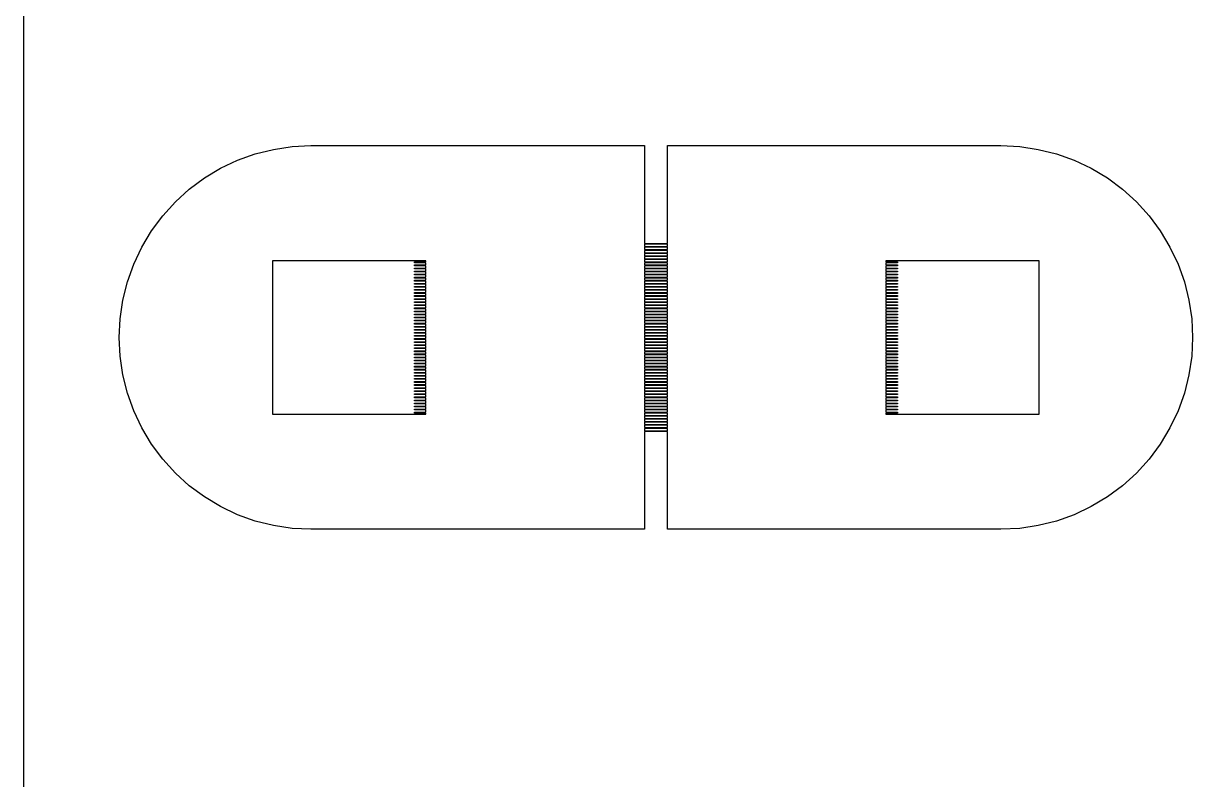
# Model space of a CAD drawing. Extents: x -16 to 132, y -40 to 113.
# Drawn here: x 0.77 to 16.36, y 17.12 to 27.19 of the extents above; entities that cross this region are included whole.
import ezdxf

# ---------------------------------------------------------------- set-up
doc = ezdxf.new("R2010")
doc.units = 0

msp = doc.modelspace()

# ---------------------------------------------------------------- linework, layer by layer
for p, q in [((0.76694, 72.8602), (0.76694, 0.76694)), ((3.62338, 25.3704), (3.85959, 25.4549)), ((3.85959, 25.4549), (4.10295, 25.5159)), ((4.10295, 25.5159), (4.35112, 25.5527)), ((4.35112, 25.5527), (4.6017, 25.565)), ((4.6017, 25.565), (9.05, 25.565)), ((9.05, 25.565), (9.05, 24.2612)), ((9.35678, 24.2612), (9.35678, 25.565)), ((9.35678, 25.565), (13.8051, 25.565)), ((13.8051, 25.565), (14.0557, 25.5527)), ((14.0557, 25.5527), (14.3038, 25.5159)), ((14.3038, 25.5159), (14.5472, 25.4549)), ((14.5472, 25.4549), (14.7834, 25.3704)), ((3.39658, 25.2631), (3.62338, 25.3704)), ((14.7834, 25.3704), (15.0102, 25.2631)), ((2.97989, 24.9847), (3.18138, 25.1341)), ((3.18138, 25.1341), (3.39658, 25.2631)), ((15.0102, 25.2631), (15.2254, 25.1341)), ((15.2254, 25.1341), (15.4269, 24.9847)), ((2.79398, 24.8162), (2.97989, 24.9847)), ((15.4269, 24.9847), (15.6128, 24.8162)), ((2.62549, 24.6303), (2.79398, 24.8162)), ((15.6128, 24.8162), (15.7813, 24.6303)), ((2.47606, 24.4288), (2.62549, 24.6303)), ((15.7813, 24.6303), (15.9307, 24.4288)), ((2.34708, 24.2136), (2.47606, 24.4288)), ((15.9307, 24.4288), (16.0597, 24.2136)), ((2.23981, 23.9868), (2.34708, 24.2136)), ((9.05, 24.2612), (9.35678, 24.2612)), ((9.35678, 24.2509), (9.05, 24.2509)), ((9.05, 24.2509), (9.05, 24.2203)), ((9.05, 24.2203), (9.35678, 24.2203)), ((9.35678, 24.21), (9.05, 24.21)), ((9.05, 24.21), (9.05, 24.1794)), ((9.05, 24.1794), (9.35678, 24.1794)), ((9.35678, 24.2203), (9.35678, 24.2509)), ((9.35678, 24.1794), (9.35678, 24.21)), ((16.0597, 24.2136), (16.167, 23.9868)), ((6.13559, 24.0311), (4.09039, 24.0311)), ((4.09039, 24.0311), (4.09039, 21.9859)), ((6.13559, 24.0157), (6.13559, 24.0311)), ((9.35678, 24.1691), (9.05, 24.1691)), ((9.05, 24.1691), (9.05, 24.1385)), ((9.05, 24.1385), (9.35678, 24.1385)), ((9.35678, 24.1282), (9.05, 24.1282)), ((9.05, 24.1282), (9.05, 24.0975)), ((9.05, 24.0975), (9.35678, 24.0975)), ((9.35678, 24.0873), (9.05, 24.0873)), ((9.05, 24.0873), (9.05, 24.0567)), ((9.05, 24.0567), (9.35678, 24.0567)), ((9.35678, 24.0464), (9.05, 24.0464)), ((9.05, 24.0464), (9.05, 24.0157)), ((9.35678, 24.1385), (9.35678, 24.1691)), ((9.35678, 24.0975), (9.35678, 24.1282)), ((9.35678, 24.0567), (9.35678, 24.0873)), ((9.35678, 24.0157), (9.35678, 24.0464)), ((14.3164, 24.0311), (12.2712, 24.0311)), ((12.2712, 24.0311), (12.2712, 24.0157)), ((14.3164, 21.9859), (14.3164, 24.0311)), ((2.15527, 23.7506), (2.23981, 23.9868)), ((5.98221, 24.0055), (5.98221, 24.0157)), ((5.98221, 24.0157), (6.13559, 24.0157)), ((6.13559, 24.0055), (5.98221, 24.0055)), ((5.98221, 23.9646), (5.98221, 23.9748)), ((5.98221, 23.9748), (6.13559, 23.9748)), ((6.13559, 23.9646), (5.98221, 23.9646)), ((5.98221, 23.9237), (5.98221, 23.9339)), ((5.98221, 23.9339), (6.13559, 23.9339)), ((6.13559, 23.9237), (5.98221, 23.9237)), ((5.98221, 23.8828), (5.98221, 23.893)), ((5.98221, 23.893), (6.13559, 23.893)), ((6.13559, 23.8828), (5.98221, 23.8828)), ((6.13559, 23.9748), (6.13559, 24.0055)), ((6.13559, 23.9339), (6.13559, 23.9646)), ((6.13559, 23.893), (6.13559, 23.9237)), ((6.13559, 23.8521), (6.13559, 23.8828)), ((9.05, 24.0157), (9.35678, 24.0157)), ((9.35678, 24.0055), (9.05, 24.0055)), ((9.05, 24.0055), (9.05, 23.9748)), ((9.05, 23.9748), (9.35678, 23.9748)), ((9.35678, 23.9646), (9.05, 23.9646)), ((9.05, 23.9646), (9.05, 23.9339)), ((9.05, 23.9339), (9.35678, 23.9339)), ((9.35678, 23.9237), (9.05, 23.9237)), ((9.05, 23.9237), (9.05, 23.893)), ((9.05, 23.893), (9.35678, 23.893)), ((9.35678, 23.8828), (9.05, 23.8828)), ((9.05, 23.8828), (9.05, 23.8521)), ((9.35678, 23.9748), (9.35678, 24.0055)), ((9.35678, 23.9339), (9.35678, 23.9646)), ((9.35678, 23.893), (9.35678, 23.9237)), ((9.35678, 23.8521), (9.35678, 23.8828)), ((12.2712, 24.0157), (12.4246, 24.0157)), ((12.4246, 24.0055), (12.2712, 24.0055)), ((12.2712, 24.0055), (12.2712, 23.9748)), ((12.2712, 23.9748), (12.4246, 23.9748)), ((12.4246, 23.9646), (12.2712, 23.9646)), ((12.2712, 23.9646), (12.2712, 23.9339)), ((12.2712, 23.9339), (12.4246, 23.9339)), ((12.4246, 23.9237), (12.2712, 23.9237)), ((12.2712, 23.9237), (12.2712, 23.893)), ((12.2712, 23.893), (12.4246, 23.893)), ((12.4246, 23.8828), (12.2712, 23.8828)), ((12.2712, 23.8828), (12.2712, 23.8521)), ((12.4246, 24.0157), (12.4246, 24.0055)), ((12.4246, 23.9748), (12.4246, 23.9646)), ((12.4246, 23.9339), (12.4246, 23.9237)), ((12.4246, 23.893), (12.4246, 23.8828)), ((16.167, 23.9868), (16.2515, 23.7506)), ((2.09433, 23.5072), (2.15527, 23.7506)), ((5.98221, 23.8419), (5.98221, 23.8521)), ((5.98221, 23.8521), (6.13559, 23.8521)), ((6.13559, 23.8419), (5.98221, 23.8419)), ((5.98221, 23.801), (5.98221, 23.8112)), ((5.98221, 23.8112), (6.13559, 23.8112)), ((6.13559, 23.801), (5.98221, 23.801)), ((5.98221, 23.7601), (5.98221, 23.7703)), ((5.98221, 23.7703), (6.13559, 23.7703)), ((6.13559, 23.7601), (5.98221, 23.7601)), ((5.98221, 23.7192), (5.98221, 23.7294)), ((5.98221, 23.7294), (6.13559, 23.7294)), ((6.13559, 23.7192), (5.98221, 23.7192)), ((6.13559, 23.8112), (6.13559, 23.8419)), ((6.13559, 23.7703), (6.13559, 23.801)), ((6.13559, 23.7294), (6.13559, 23.7601)), ((6.13559, 23.6885), (6.13559, 23.7192)), ((9.05, 23.8521), (9.35678, 23.8521)), ((9.35678, 23.8419), (9.05, 23.8419)), ((9.05, 23.8419), (9.05, 23.8112)), ((9.05, 23.8112), (9.35678, 23.8112)), ((9.35678, 23.801), (9.05, 23.801)), ((9.05, 23.801), (9.05, 23.7703)), ((9.05, 23.7703), (9.35678, 23.7703)), ((9.35678, 23.7601), (9.05, 23.7601)), ((9.05, 23.7601), (9.05, 23.7294)), ((9.05, 23.7294), (9.35678, 23.7294)), ((9.35678, 23.7192), (9.05, 23.7192)), ((9.05, 23.7192), (9.05, 23.6885)), ((9.35678, 23.8112), (9.35678, 23.8419)), ((9.35678, 23.7703), (9.35678, 23.801)), ((9.35678, 23.7294), (9.35678, 23.7601)), ((9.35678, 23.6885), (9.35678, 23.7192)), ((12.2712, 23.8521), (12.4246, 23.8521)), ((12.4246, 23.8419), (12.2712, 23.8419)), ((12.2712, 23.8419), (12.2712, 23.8112)), ((12.2712, 23.8112), (12.4246, 23.8112)), ((12.4246, 23.801), (12.2712, 23.801)), ((12.2712, 23.801), (12.2712, 23.7703)), ((12.2712, 23.7703), (12.4246, 23.7703)), ((12.4246, 23.7601), (12.2712, 23.7601)), ((12.2712, 23.7601), (12.2712, 23.7294)), ((12.2712, 23.7294), (12.4246, 23.7294)), ((12.4246, 23.7192), (12.2712, 23.7192)), ((12.2712, 23.7192), (12.2712, 23.6885)), ((12.4246, 23.8521), (12.4246, 23.8419)), ((12.4246, 23.8112), (12.4246, 23.801)), ((12.4246, 23.7703), (12.4246, 23.7601)), ((12.4246, 23.7294), (12.4246, 23.7192)), ((16.2515, 23.7506), (16.3125, 23.5072)), ((5.98221, 23.6783), (5.98221, 23.6885)), ((5.98221, 23.6885), (6.13559, 23.6885)), ((6.13559, 23.6783), (5.98221, 23.6783)), ((5.98221, 23.6374), (5.98221, 23.6476)), ((5.98221, 23.6476), (6.13559, 23.6476)), ((6.13559, 23.6374), (5.98221, 23.6374)), ((5.98221, 23.5965), (5.98221, 23.6067)), ((5.98221, 23.6067), (6.13559, 23.6067)), ((6.13559, 23.5965), (5.98221, 23.5965)), ((5.98221, 23.5556), (5.98221, 23.5658)), ((5.98221, 23.5658), (6.13559, 23.5658)), ((6.13559, 23.5556), (5.98221, 23.5556)), ((6.13559, 23.6476), (6.13559, 23.6783)), ((6.13559, 23.6067), (6.13559, 23.6374)), ((6.13559, 23.5658), (6.13559, 23.5965)), ((6.13559, 23.5249), (6.13559, 23.5556)), ((9.05, 23.6885), (9.35678, 23.6885)), ((9.35678, 23.6783), (9.05, 23.6783)), ((9.05, 23.6783), (9.05, 23.6476)), ((9.05, 23.6476), (9.35678, 23.6476)), ((9.35678, 23.6374), (9.05, 23.6374)), ((9.05, 23.6374), (9.05, 23.6067)), ((9.05, 23.6067), (9.35678, 23.6067)), ((9.35678, 23.5965), (9.05, 23.5965)), ((9.05, 23.5965), (9.05, 23.5658)), ((9.05, 23.5658), (9.35678, 23.5658)), ((9.35678, 23.5556), (9.05, 23.5556)), ((9.05, 23.5556), (9.05, 23.5249)), ((9.35678, 23.6476), (9.35678, 23.6783)), ((9.35678, 23.6067), (9.35678, 23.6374)), ((9.35678, 23.5658), (9.35678, 23.5965)), ((9.35678, 23.5249), (9.35678, 23.5556)), ((12.2712, 23.6885), (12.4246, 23.6885)), ((12.4246, 23.6783), (12.2712, 23.6783)), ((12.2712, 23.6783), (12.2712, 23.6476)), ((12.2712, 23.6476), (12.4246, 23.6476)), ((12.4246, 23.6374), (12.2712, 23.6374)), ((12.2712, 23.6374), (12.2712, 23.6067)), ((12.2712, 23.6067), (12.4246, 23.6067)), ((12.4246, 23.5965), (12.2712, 23.5965)), ((12.2712, 23.5965), (12.2712, 23.5658)), ((12.2712, 23.5658), (12.4246, 23.5658)), ((12.4246, 23.5556), (12.2712, 23.5556)), ((12.2712, 23.5556), (12.2712, 23.5249)), ((12.4246, 23.6885), (12.4246, 23.6783)), ((12.4246, 23.6476), (12.4246, 23.6374)), ((12.4246, 23.6067), (12.4246, 23.5965)), ((12.4246, 23.5658), (12.4246, 23.5556)), ((2.05751, 23.2591), (2.09433, 23.5072)), ((5.98221, 23.5147), (5.98221, 23.5249)), ((5.98221, 23.5249), (6.13559, 23.5249)), ((6.13559, 23.5147), (5.98221, 23.5147)), ((5.98221, 23.4738), (5.98221, 23.484)), ((5.98221, 23.484), (6.13559, 23.484)), ((6.13559, 23.4738), (5.98221, 23.4738)), ((5.98221, 23.4329), (5.98221, 23.4431)), ((5.98221, 23.4431), (6.13559, 23.4431)), ((6.13559, 23.4329), (5.98221, 23.4329)), ((5.98221, 23.392), (5.98221, 23.4022)), ((5.98221, 23.4022), (6.13559, 23.4022)), ((6.13559, 23.392), (5.98221, 23.392)), ((6.13559, 23.484), (6.13559, 23.5147)), ((6.13559, 23.4431), (6.13559, 23.4738)), ((6.13559, 23.4022), (6.13559, 23.4329)), ((6.13559, 23.3613), (6.13559, 23.392)), ((9.05, 23.5249), (9.35678, 23.5249)), ((9.35678, 23.5147), (9.05, 23.5147)), ((9.05, 23.5147), (9.05, 23.484)), ((9.05, 23.484), (9.35678, 23.484)), ((9.35678, 23.4738), (9.05, 23.4738)), ((9.05, 23.4738), (9.05, 23.4431)), ((9.05, 23.4431), (9.35678, 23.4431)), ((9.35678, 23.4329), (9.05, 23.4329)), ((9.05, 23.4329), (9.05, 23.4022)), ((9.05, 23.4022), (9.35678, 23.4022)), ((9.35678, 23.392), (9.05, 23.392)), ((9.05, 23.392), (9.05, 23.3613)), ((9.35678, 23.484), (9.35678, 23.5147)), ((9.35678, 23.4431), (9.35678, 23.4738)), ((9.35678, 23.4022), (9.35678, 23.4329)), ((9.35678, 23.3613), (9.35678, 23.392)), ((12.2712, 23.5249), (12.4246, 23.5249)), ((12.4246, 23.5147), (12.2712, 23.5147)), ((12.2712, 23.5147), (12.2712, 23.484)), ((12.2712, 23.484), (12.4246, 23.484)), ((12.4246, 23.4738), (12.2712, 23.4738)), ((12.2712, 23.4738), (12.2712, 23.4431)), ((12.2712, 23.4431), (12.4246, 23.4431)), ((12.4246, 23.4329), (12.2712, 23.4329)), ((12.2712, 23.4329), (12.2712, 23.4022)), ((12.2712, 23.4022), (12.4246, 23.4022)), ((12.4246, 23.392), (12.2712, 23.392)), ((12.2712, 23.392), (12.2712, 23.3613)), ((12.4246, 23.5249), (12.4246, 23.5147)), ((12.4246, 23.484), (12.4246, 23.4738)), ((12.4246, 23.4431), (12.4246, 23.4329)), ((12.4246, 23.4022), (12.4246, 23.392)), ((16.3125, 23.5072), (16.3493, 23.2591)), ((2.0452, 23.0085), (2.05751, 23.2591)), ((5.98221, 23.3511), (5.98221, 23.3613)), ((5.98221, 23.3613), (6.13559, 23.3613)), ((6.13559, 23.3511), (5.98221, 23.3511)), ((5.98221, 23.3102), (5.98221, 23.3204)), ((5.98221, 23.3204), (6.13559, 23.3204)), ((6.13559, 23.3102), (5.98221, 23.3102)), ((5.98221, 23.2692), (5.98221, 23.2795)), ((5.98221, 23.2795), (6.13559, 23.2795)), ((6.13559, 23.2692), (5.98221, 23.2692)), ((5.98221, 23.2283), (5.98221, 23.2386)), ((5.98221, 23.2386), (6.13559, 23.2386)), ((6.13559, 23.3204), (6.13559, 23.3511)), ((6.13559, 23.2795), (6.13559, 23.3102)), ((6.13559, 23.2386), (6.13559, 23.2692)), ((9.05, 23.3613), (9.35678, 23.3613)), ((9.35678, 23.3511), (9.05, 23.3511)), ((9.05, 23.3511), (9.05, 23.3204)), ((9.05, 23.3204), (9.35678, 23.3204)), ((9.35678, 23.3102), (9.05, 23.3102)), ((9.05, 23.3102), (9.05, 23.2795)), ((9.05, 23.2795), (9.35678, 23.2795)), ((9.35678, 23.2692), (9.05, 23.2692)), ((9.05, 23.2692), (9.05, 23.2386)), ((9.05, 23.2386), (9.35678, 23.2386)), ((9.35678, 23.3204), (9.35678, 23.3511)), ((9.35678, 23.2795), (9.35678, 23.3102)), ((9.35678, 23.2386), (9.35678, 23.2692)), ((12.2712, 23.3613), (12.4246, 23.3613)), ((12.4246, 23.3511), (12.2712, 23.3511)), ((12.2712, 23.3511), (12.2712, 23.3204)), ((12.2712, 23.3204), (12.4246, 23.3204)), ((12.4246, 23.3102), (12.2712, 23.3102)), ((12.2712, 23.3102), (12.2712, 23.2795)), ((12.2712, 23.2795), (12.4246, 23.2795)), ((12.4246, 23.2692), (12.2712, 23.2692)), ((12.2712, 23.2692), (12.2712, 23.2386)), ((12.2712, 23.2386), (12.4246, 23.2386)), ((12.4246, 23.3613), (12.4246, 23.3511)), ((12.4246, 23.3204), (12.4246, 23.3102)), ((12.4246, 23.2795), (12.4246, 23.2692)), ((12.4246, 23.2386), (12.4246, 23.2283)), ((16.3493, 23.2591), (16.3616, 23.0085)), ((6.13559, 23.2283), (5.98221, 23.2283)), ((5.98221, 23.1874), (5.98221, 23.1977)), ((5.98221, 23.1977), (6.13559, 23.1977)), ((6.13559, 23.1874), (5.98221, 23.1874)), ((5.98221, 23.1465), (5.98221, 23.1568)), ((5.98221, 23.1568), (6.13559, 23.1568)), ((6.13559, 23.1465), (5.98221, 23.1465)), ((5.98221, 23.1056), (5.98221, 23.1159)), ((5.98221, 23.1159), (6.13559, 23.1159)), ((6.13559, 23.1056), (5.98221, 23.1056)), ((6.13559, 23.1977), (6.13559, 23.2283)), ((6.13559, 23.1568), (6.13559, 23.1874)), ((6.13559, 23.1159), (6.13559, 23.1465)), ((6.13559, 23.075), (6.13559, 23.1056)), ((9.35678, 23.2283), (9.05, 23.2283)), ((9.05, 23.2283), (9.05, 23.1977)), ((9.05, 23.1977), (9.35678, 23.1977)), ((9.35678, 23.1874), (9.05, 23.1874)), ((9.05, 23.1874), (9.05, 23.1568)), ((9.05, 23.1568), (9.35678, 23.1568)), ((9.35678, 23.1465), (9.05, 23.1465)), ((9.05, 23.1465), (9.05, 23.1159)), ((9.05, 23.1159), (9.35678, 23.1159)), ((9.35678, 23.1056), (9.05, 23.1056)), ((9.05, 23.1056), (9.05, 23.075)), ((9.35678, 23.1977), (9.35678, 23.2283)), ((9.35678, 23.1568), (9.35678, 23.1874)), ((9.35678, 23.1159), (9.35678, 23.1465)), ((9.35678, 23.075), (9.35678, 23.1056)), ((12.4246, 23.2283), (12.2712, 23.2283)), ((12.2712, 23.2283), (12.2712, 23.1977)), ((12.2712, 23.1977), (12.4246, 23.1977)), ((12.4246, 23.1874), (12.2712, 23.1874)), ((12.2712, 23.1874), (12.2712, 23.1568)), ((12.2712, 23.1568), (12.4246, 23.1568)), ((12.4246, 23.1465), (12.2712, 23.1465)), ((12.2712, 23.1465), (12.2712, 23.1159)), ((12.2712, 23.1159), (12.4246, 23.1159)), ((12.4246, 23.1056), (12.2712, 23.1056)), ((12.2712, 23.1056), (12.2712, 23.075)), ((12.4246, 23.1977), (12.4246, 23.1874)), ((12.4246, 23.1568), (12.4246, 23.1465)), ((12.4246, 23.1159), (12.4246, 23.1056)), ((2.05751, 22.7579), (2.0452, 23.0085)), ((5.98221, 23.0647), (5.98221, 23.075)), ((5.98221, 23.075), (6.13559, 23.075)), ((6.13559, 23.0647), (5.98221, 23.0647)), ((5.98221, 23.0238), (5.98221, 23.0341)), ((5.98221, 23.0341), (6.13559, 23.0341)), ((6.13559, 23.0238), (5.98221, 23.0238)), ((5.98221, 22.9829), (5.98221, 22.9931)), ((5.98221, 22.9931), (6.13559, 22.9931)), ((6.13559, 22.9829), (5.98221, 22.9829)), ((5.98221, 22.942), (5.98221, 22.9523)), ((5.98221, 22.9523), (6.13559, 22.9523)), ((6.13559, 22.942), (5.98221, 22.942)), ((6.13559, 23.0341), (6.13559, 23.0647)), ((6.13559, 22.9931), (6.13559, 23.0238)), ((6.13559, 22.9523), (6.13559, 22.9829)), ((6.13559, 22.9114), (6.13559, 22.942)), ((9.05, 23.075), (9.35678, 23.075)), ((9.35678, 23.0647), (9.05, 23.0647)), ((9.05, 23.0647), (9.05, 23.0341)), ((9.05, 23.0341), (9.35678, 23.0341)), ((9.35678, 23.0238), (9.05, 23.0238)), ((9.05, 23.0238), (9.05, 22.9931)), ((9.05, 22.9931), (9.35678, 22.9931)), ((9.35678, 22.9829), (9.05, 22.9829)), ((9.05, 22.9829), (9.05, 22.9523)), ((9.05, 22.9523), (9.35678, 22.9523)), ((9.35678, 22.942), (9.05, 22.942)), ((9.05, 22.942), (9.05, 22.9114)), ((9.35678, 23.0341), (9.35678, 23.0647)), ((9.35678, 22.9931), (9.35678, 23.0238)), ((9.35678, 22.9523), (9.35678, 22.9829)), ((9.35678, 22.9114), (9.35678, 22.942)), ((12.2712, 23.075), (12.4246, 23.075)), ((12.4246, 23.0647), (12.2712, 23.0647)), ((12.2712, 23.0647), (12.2712, 23.0341)), ((12.2712, 23.0341), (12.4246, 23.0341)), ((12.4246, 23.0238), (12.2712, 23.0238)), ((12.2712, 23.0238), (12.2712, 22.9931)), ((12.2712, 22.9931), (12.4246, 22.9931)), ((12.4246, 22.9829), (12.2712, 22.9829)), ((12.2712, 22.9829), (12.2712, 22.9523)), ((12.2712, 22.9523), (12.4246, 22.9523)), ((12.4246, 22.942), (12.2712, 22.942)), ((12.2712, 22.942), (12.2712, 22.9114)), ((12.4246, 23.075), (12.4246, 23.0647)), ((12.4246, 23.0341), (12.4246, 23.0238)), ((12.4246, 22.9931), (12.4246, 22.9829)), ((12.4246, 22.9523), (12.4246, 22.942)), ((16.3616, 23.0085), (16.3493, 22.7579)), ((5.98221, 22.9011), (5.98221, 22.9114)), ((5.98221, 22.9114), (6.13559, 22.9114)), ((6.13559, 22.9011), (5.98221, 22.9011)), ((5.98221, 22.8602), (5.98221, 22.8705)), ((5.98221, 22.8705), (6.13559, 22.8705)), ((6.13559, 22.8602), (5.98221, 22.8602)), ((5.98221, 22.8193), (5.98221, 22.8295)), ((5.98221, 22.8295), (6.13559, 22.8295)), ((6.13559, 22.8193), (5.98221, 22.8193)), ((5.98221, 22.7784), (5.98221, 22.7886)), ((5.98221, 22.7886), (6.13559, 22.7886)), ((6.13559, 22.7784), (5.98221, 22.7784)), ((6.13559, 22.8705), (6.13559, 22.9011)), ((6.13559, 22.8295), (6.13559, 22.8602)), ((6.13559, 22.7886), (6.13559, 22.8193)), ((6.13559, 22.7477), (6.13559, 22.7784)), ((9.05, 22.9114), (9.35678, 22.9114)), ((9.35678, 22.9011), (9.05, 22.9011)), ((9.05, 22.9011), (9.05, 22.8705)), ((9.05, 22.8705), (9.35678, 22.8705)), ((9.35678, 22.8602), (9.05, 22.8602)), ((9.05, 22.8602), (9.05, 22.8295)), ((9.05, 22.8295), (9.35678, 22.8295)), ((9.35678, 22.8193), (9.05, 22.8193)), ((9.05, 22.8193), (9.05, 22.7886)), ((9.05, 22.7886), (9.35678, 22.7886)), ((9.35678, 22.7784), (9.05, 22.7784)), ((9.05, 22.7784), (9.05, 22.7477)), ((9.35678, 22.8705), (9.35678, 22.9011)), ((9.35678, 22.8295), (9.35678, 22.8602)), ((9.35678, 22.7886), (9.35678, 22.8193)), ((9.35678, 22.7477), (9.35678, 22.7784)), ((12.2712, 22.9114), (12.4246, 22.9114)), ((12.4246, 22.9011), (12.2712, 22.9011)), ((12.2712, 22.9011), (12.2712, 22.8705)), ((12.2712, 22.8705), (12.4246, 22.8705)), ((12.4246, 22.8602), (12.2712, 22.8602)), ((12.2712, 22.8602), (12.2712, 22.8295)), ((12.2712, 22.8295), (12.4246, 22.8295)), ((12.4246, 22.8193), (12.2712, 22.8193)), ((12.2712, 22.8193), (12.2712, 22.7886)), ((12.2712, 22.7886), (12.4246, 22.7886)), ((12.4246, 22.7784), (12.2712, 22.7784)), ((12.2712, 22.7784), (12.2712, 22.7477)), ((12.4246, 22.9114), (12.4246, 22.9011)), ((12.4246, 22.8705), (12.4246, 22.8602)), ((12.4246, 22.8295), (12.4246, 22.8193)), ((12.4246, 22.7886), (12.4246, 22.7784)), ((2.09433, 22.5098), (2.05751, 22.7579)), ((5.98221, 22.7375), (5.98221, 22.7477)), ((5.98221, 22.7477), (6.13559, 22.7477)), ((6.13559, 22.7375), (5.98221, 22.7375)), ((5.98221, 22.6966), (5.98221, 22.7068)), ((5.98221, 22.7068), (6.13559, 22.7068)), ((6.13559, 22.6966), (5.98221, 22.6966)), ((5.98221, 22.6557), (5.98221, 22.6659)), ((5.98221, 22.6659), (6.13559, 22.6659)), ((6.13559, 22.6557), (5.98221, 22.6557)), ((5.98221, 22.6148), (5.98221, 22.625)), ((5.98221, 22.625), (6.13559, 22.625)), ((6.13559, 22.6148), (5.98221, 22.6148)), ((6.13559, 22.7068), (6.13559, 22.7375)), ((6.13559, 22.6659), (6.13559, 22.6966)), ((6.13559, 22.625), (6.13559, 22.6557)), ((6.13559, 22.5841), (6.13559, 22.6148)), ((9.05, 22.7477), (9.35678, 22.7477)), ((9.35678, 22.7375), (9.05, 22.7375)), ((9.05, 22.7375), (9.05, 22.7068)), ((9.05, 22.7068), (9.35678, 22.7068)), ((9.35678, 22.6966), (9.05, 22.6966)), ((9.05, 22.6966), (9.05, 22.6659)), ((9.05, 22.6659), (9.35678, 22.6659)), ((9.35678, 22.6557), (9.05, 22.6557)), ((9.05, 22.6557), (9.05, 22.625)), ((9.05, 22.625), (9.35678, 22.625)), ((9.35678, 22.6148), (9.05, 22.6148)), ((9.05, 22.6148), (9.05, 22.5841)), ((9.35678, 22.7068), (9.35678, 22.7375)), ((9.35678, 22.6659), (9.35678, 22.6966)), ((9.35678, 22.625), (9.35678, 22.6557)), ((9.35678, 22.5841), (9.35678, 22.6148)), ((12.2712, 22.7477), (12.4246, 22.7477)), ((12.4246, 22.7375), (12.2712, 22.7375)), ((12.2712, 22.7375), (12.2712, 22.7068)), ((12.2712, 22.7068), (12.4246, 22.7068)), ((12.4246, 22.6966), (12.2712, 22.6966)), ((12.2712, 22.6966), (12.2712, 22.6659)), ((12.2712, 22.6659), (12.4246, 22.6659)), ((12.4246, 22.6557), (12.2712, 22.6557)), ((12.2712, 22.6557), (12.2712, 22.625)), ((12.2712, 22.625), (12.4246, 22.625)), ((12.4246, 22.6148), (12.2712, 22.6148)), ((12.2712, 22.6148), (12.2712, 22.5841)), ((12.4246, 22.7477), (12.4246, 22.7375)), ((12.4246, 22.7068), (12.4246, 22.6966)), ((12.4246, 22.6659), (12.4246, 22.6557)), ((12.4246, 22.625), (12.4246, 22.6148)), ((16.3493, 22.7579), (16.3125, 22.5098)), ((2.15527, 22.2664), (2.09433, 22.5098)), ((5.98221, 22.5739), (5.98221, 22.5841)), ((5.98221, 22.5841), (6.13559, 22.5841)), ((6.13559, 22.5739), (5.98221, 22.5739)), ((5.98221, 22.533), (5.98221, 22.5432)), ((5.98221, 22.5432), (6.13559, 22.5432)), ((6.13559, 22.533), (5.98221, 22.533)), ((5.98221, 22.4921), (5.98221, 22.5023)), ((5.98221, 22.5023), (6.13559, 22.5023)), ((6.13559, 22.4921), (5.98221, 22.4921)), ((5.98221, 22.4512), (5.98221, 22.4614)), ((5.98221, 22.4614), (6.13559, 22.4614)), ((6.13559, 22.5432), (6.13559, 22.5739)), ((6.13559, 22.5023), (6.13559, 22.533)), ((6.13559, 22.4614), (6.13559, 22.4921)), ((9.05, 22.5841), (9.35678, 22.5841)), ((9.35678, 22.5739), (9.05, 22.5739)), ((9.05, 22.5739), (9.05, 22.5432)), ((9.05, 22.5432), (9.35678, 22.5432)), ((9.35678, 22.533), (9.05, 22.533)), ((9.05, 22.533), (9.05, 22.5023)), ((9.05, 22.5023), (9.35678, 22.5023)), ((9.35678, 22.4921), (9.05, 22.4921)), ((9.05, 22.4921), (9.05, 22.4614)), ((9.05, 22.4614), (9.35678, 22.4614)), ((9.35678, 22.5432), (9.35678, 22.5739)), ((9.35678, 22.5023), (9.35678, 22.533)), ((9.35678, 22.4614), (9.35678, 22.4921)), ((12.2712, 22.5841), (12.4246, 22.5841)), ((12.4246, 22.5739), (12.2712, 22.5739)), ((12.2712, 22.5739), (12.2712, 22.5432)), ((12.2712, 22.5432), (12.4246, 22.5432)), ((12.4246, 22.533), (12.2712, 22.533)), ((12.2712, 22.533), (12.2712, 22.5023)), ((12.2712, 22.5023), (12.4246, 22.5023)), ((12.4246, 22.4921), (12.2712, 22.4921)), ((12.2712, 22.4921), (12.2712, 22.4614)), ((12.2712, 22.4614), (12.4246, 22.4614)), ((12.4246, 22.5841), (12.4246, 22.5739)), ((12.4246, 22.5432), (12.4246, 22.533)), ((12.4246, 22.5023), (12.4246, 22.4921)), ((12.4246, 22.4614), (12.4246, 22.4512)), ((16.3125, 22.5098), (16.2515, 22.2664)), ((6.13559, 22.4512), (5.98221, 22.4512)), ((5.98221, 22.4103), (5.98221, 22.4205)), ((5.98221, 22.4205), (6.13559, 22.4205)), ((6.13559, 22.4103), (5.98221, 22.4103)), ((5.98221, 22.3694), (5.98221, 22.3796)), ((5.98221, 22.3796), (6.13559, 22.3796)), ((6.13559, 22.3694), (5.98221, 22.3694)), ((5.98221, 22.3285), (5.98221, 22.3387)), ((5.98221, 22.3387), (6.13559, 22.3387)), ((6.13559, 22.3285), (5.98221, 22.3285)), ((6.13559, 22.4205), (6.13559, 22.4512)), ((6.13559, 22.3796), (6.13559, 22.4103)), ((6.13559, 22.3387), (6.13559, 22.3694)), ((6.13559, 22.2978), (6.13559, 22.3285)), ((9.35678, 22.4512), (9.05, 22.4512)), ((9.05, 22.4512), (9.05, 22.4205)), ((9.05, 22.4205), (9.35678, 22.4205)), ((9.35678, 22.4103), (9.05, 22.4103)), ((9.05, 22.4103), (9.05, 22.3796)), ((9.05, 22.3796), (9.35678, 22.3796)), ((9.35678, 22.3694), (9.05, 22.3694)), ((9.05, 22.3694), (9.05, 22.3387)), ((9.05, 22.3387), (9.35678, 22.3387)), ((9.35678, 22.3285), (9.05, 22.3285)), ((9.05, 22.3285), (9.05, 22.2978)), ((9.35678, 22.4205), (9.35678, 22.4512)), ((9.35678, 22.3796), (9.35678, 22.4103)), ((9.35678, 22.3387), (9.35678, 22.3694)), ((9.35678, 22.2978), (9.35678, 22.3285)), ((12.4246, 22.4512), (12.2712, 22.4512)), ((12.2712, 22.4512), (12.2712, 22.4205)), ((12.2712, 22.4205), (12.4246, 22.4205)), ((12.4246, 22.4103), (12.2712, 22.4103)), ((12.2712, 22.4103), (12.2712, 22.3796)), ((12.2712, 22.3796), (12.4246, 22.3796)), ((12.4246, 22.3694), (12.2712, 22.3694)), ((12.2712, 22.3694), (12.2712, 22.3387)), ((12.2712, 22.3387), (12.4246, 22.3387)), ((12.4246, 22.3285), (12.2712, 22.3285)), ((12.2712, 22.3285), (12.2712, 22.2978)), ((12.4246, 22.4205), (12.4246, 22.4103)), ((12.4246, 22.3796), (12.4246, 22.3694)), ((12.4246, 22.3387), (12.4246, 22.3285)), ((2.23981, 22.0302), (2.15527, 22.2664)), ((5.98221, 22.2876), (5.98221, 22.2978)), ((5.98221, 22.2978), (6.13559, 22.2978)), ((6.13559, 22.2876), (5.98221, 22.2876)), ((5.98221, 22.2467), (5.98221, 22.2569)), ((5.98221, 22.2569), (6.13559, 22.2569)), ((6.13559, 22.2467), (5.98221, 22.2467)), ((5.98221, 22.2058), (5.98221, 22.216)), ((5.98221, 22.216), (6.13559, 22.216)), ((6.13559, 22.2058), (5.98221, 22.2058)), ((5.98221, 22.1649), (5.98221, 22.1751)), ((5.98221, 22.1751), (6.13559, 22.1751)), ((6.13559, 22.1649), (5.98221, 22.1649)), ((6.13559, 22.2569), (6.13559, 22.2876)), ((6.13559, 22.216), (6.13559, 22.2467)), ((6.13559, 22.1751), (6.13559, 22.2058)), ((6.13559, 22.1342), (6.13559, 22.1649)), ((9.05, 22.2978), (9.35678, 22.2978)), ((9.35678, 22.2876), (9.05, 22.2876)), ((9.05, 22.2876), (9.05, 22.2569)), ((9.05, 22.2569), (9.35678, 22.2569)), ((9.35678, 22.2467), (9.05, 22.2467)), ((9.05, 22.2467), (9.05, 22.216)), ((9.05, 22.216), (9.35678, 22.216)), ((9.35678, 22.2058), (9.05, 22.2058)), ((9.05, 22.2058), (9.05, 22.1751)), ((9.05, 22.1751), (9.35678, 22.1751)), ((9.35678, 22.1649), (9.05, 22.1649)), ((9.05, 22.1649), (9.05, 22.1342)), ((9.35678, 22.2569), (9.35678, 22.2876)), ((9.35678, 22.216), (9.35678, 22.2467)), ((9.35678, 22.1751), (9.35678, 22.2058)), ((9.35678, 22.1342), (9.35678, 22.1649)), ((12.2712, 22.2978), (12.4246, 22.2978)), ((12.4246, 22.2876), (12.2712, 22.2876)), ((12.2712, 22.2876), (12.2712, 22.2569)), ((12.2712, 22.2569), (12.4246, 22.2569)), ((12.4246, 22.2467), (12.2712, 22.2467)), ((12.2712, 22.2467), (12.2712, 22.216)), ((12.2712, 22.216), (12.4246, 22.216)), ((12.4246, 22.2058), (12.2712, 22.2058)), ((12.2712, 22.2058), (12.2712, 22.1751)), ((12.2712, 22.1751), (12.4246, 22.1751)), ((12.4246, 22.1649), (12.2712, 22.1649)), ((12.2712, 22.1649), (12.2712, 22.1342)), ((12.4246, 22.2978), (12.4246, 22.2876)), ((12.4246, 22.2569), (12.4246, 22.2467)), ((12.4246, 22.216), (12.4246, 22.2058)), ((12.4246, 22.1751), (12.4246, 22.1649)), ((16.2515, 22.2664), (16.167, 22.0302)), ((2.34708, 21.8034), (2.23981, 22.0302)), ((5.98221, 22.1239), (5.98221, 22.1342)), ((5.98221, 22.1342), (6.13559, 22.1342)), ((6.13559, 22.1239), (5.98221, 22.1239)), ((5.98221, 22.083), (5.98221, 22.0933)), ((5.98221, 22.0933), (6.13559, 22.0933)), ((6.13559, 22.083), (5.98221, 22.083)), ((5.98221, 22.0421), (5.98221, 22.0524)), ((5.98221, 22.0524), (6.13559, 22.0524)), ((6.13559, 22.0421), (5.98221, 22.0421)), ((5.98221, 22.0013), (5.98221, 22.0115)), ((5.98221, 22.0115), (6.13559, 22.0115)), ((6.13559, 22.0013), (5.98221, 22.0013)), ((6.13559, 22.0933), (6.13559, 22.1239)), ((6.13559, 22.0524), (6.13559, 22.083)), ((6.13559, 22.0115), (6.13559, 22.0421)), ((6.13559, 21.9859), (6.13559, 22.0013)), ((9.05, 22.1342), (9.35678, 22.1342)), ((9.35678, 22.1239), (9.05, 22.1239)), ((9.05, 22.1239), (9.05, 22.0933)), ((9.05, 22.0933), (9.35678, 22.0933)), ((9.35678, 22.083), (9.05, 22.083)), ((9.05, 22.083), (9.05, 22.0524)), ((9.05, 22.0524), (9.35678, 22.0524)), ((9.35678, 22.0421), (9.05, 22.0421)), ((9.05, 22.0421), (9.05, 22.0115)), ((9.05, 22.0115), (9.35678, 22.0115)), ((9.35678, 22.0013), (9.05, 22.0013)), ((9.05, 22.0013), (9.05, 21.9706)), ((9.35678, 22.0933), (9.35678, 22.1239)), ((9.35678, 22.0524), (9.35678, 22.083)), ((9.35678, 22.0115), (9.35678, 22.0421)), ((9.35678, 21.9706), (9.35678, 22.0013)), ((12.2712, 22.1342), (12.4246, 22.1342)), ((12.4246, 22.1239), (12.2712, 22.1239)), ((12.2712, 22.1239), (12.2712, 22.0933)), ((12.2712, 22.0933), (12.4246, 22.0933)), ((12.4246, 22.083), (12.2712, 22.083)), ((12.2712, 22.083), (12.2712, 22.0524)), ((12.2712, 22.0524), (12.4246, 22.0524)), ((12.4246, 22.0421), (12.2712, 22.0421)), ((12.2712, 22.0421), (12.2712, 22.0115)), ((12.2712, 22.0115), (12.4246, 22.0115)), ((12.4246, 22.0013), (12.2712, 22.0013)), ((12.2712, 22.0013), (12.2712, 21.9859)), ((12.4246, 22.1342), (12.4246, 22.1239)), ((12.4246, 22.0933), (12.4246, 22.083)), ((12.4246, 22.0524), (12.4246, 22.0421)), ((12.4246, 22.0115), (12.4246, 22.0013)), ((16.167, 22.0302), (16.0597, 21.8034)), ((4.09039, 21.9859), (6.13559, 21.9859)), ((9.05, 21.9706), (9.35678, 21.9706)), ((9.35678, 21.9603), (9.05, 21.9603)), ((9.05, 21.9603), (9.05, 21.9297)), ((9.05, 21.9297), (9.35678, 21.9297)), ((9.35678, 21.9194), (9.05, 21.9194)), ((9.05, 21.9194), (9.05, 21.8888)), ((9.05, 21.8888), (9.35678, 21.8888)), ((9.35678, 21.8785), (9.05, 21.8785)), ((9.05, 21.8785), (9.05, 21.8479)), ((9.05, 21.8479), (9.35678, 21.8479)), ((9.35678, 21.8376), (9.05, 21.8376)), ((9.05, 21.8376), (9.05, 21.8069)), ((9.35678, 21.9297), (9.35678, 21.9603)), ((9.35678, 21.8888), (9.35678, 21.9194)), ((9.35678, 21.8479), (9.35678, 21.8785)), ((9.35678, 21.8069), (9.35678, 21.8376)), ((12.2712, 21.9859), (14.3164, 21.9859)), ((2.47606, 21.5882), (2.34708, 21.8034)), ((9.05, 21.8069), (9.35678, 21.8069)), ((9.35678, 21.7967), (9.05, 21.7967)), ((9.05, 21.7967), (9.05, 21.766)), ((9.05, 21.766), (9.35678, 21.766)), ((9.35678, 21.7558), (9.05, 21.7558)), ((9.05, 21.7558), (9.05, 20.452)), ((9.35678, 21.766), (9.35678, 21.7967)), ((9.35678, 20.452), (9.35678, 21.7558)), ((16.0597, 21.8034), (15.9307, 21.5882)), ((2.62549, 21.3867), (2.47606, 21.5882)), ((15.9307, 21.5882), (15.7813, 21.3867)), ((2.79398, 21.2008), (2.62549, 21.3867)), ((15.7813, 21.3867), (15.6128, 21.2008)), ((2.97989, 21.0323), (2.79398, 21.2008)), ((15.6128, 21.2008), (15.4269, 21.0323)), ((3.18138, 20.8829), (2.97989, 21.0323)), ((15.4269, 21.0323), (15.2254, 20.8829)), ((3.39658, 20.7539), (3.18138, 20.8829)), ((3.62338, 20.6466), (3.39658, 20.7539)), ((15.0102, 20.7539), (14.7834, 20.6466)), ((15.2254, 20.8829), (15.0102, 20.7539)), ((3.85959, 20.5621), (3.62338, 20.6466)), ((14.7834, 20.6466), (14.5472, 20.5621)), ((4.10295, 20.5011), (3.85959, 20.5621)), ((4.35112, 20.4643), (4.10295, 20.5011)), ((4.6017, 20.452), (4.35112, 20.4643)), ((9.05, 20.452), (4.6017, 20.452)), ((13.8051, 20.452), (9.35678, 20.452)), ((14.0557, 20.4643), (13.8051, 20.452)), ((14.3038, 20.5011), (14.0557, 20.4643)), ((14.5472, 20.5621), (14.3038, 20.5011))]:
    msp.add_line(p, q)

doc.saveas('drawing.dxf')
